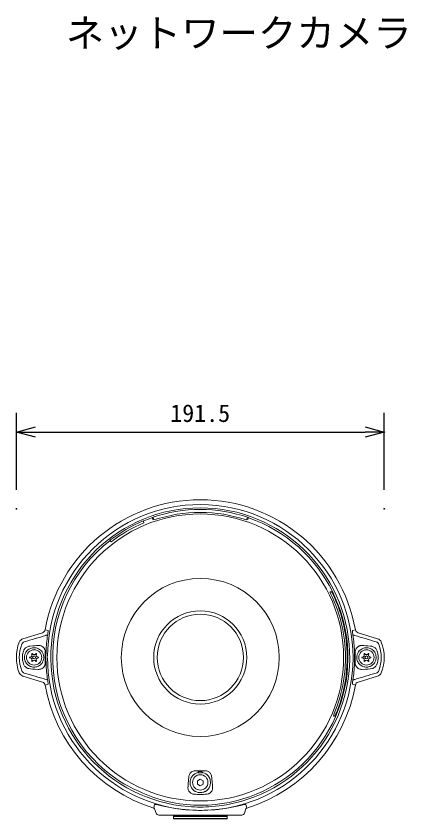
# Model space of a CAD drawing. Units: millimetres, scale not verified. Extents: x -63 to 62, y -117 to 117.
# Drawn here: x -40.7 to 0, y 33.5 to 117 of the extents above; entities that cross this region are included whole.
import ezdxf
from ezdxf.enums import TextEntityAlignment as Align

# ---------------------------------------------------------------- set-up
doc = ezdxf.new("R2010")
doc.units = ezdxf.units.MM
doc.header["$LTSCALE"] = 0.125
doc.header["$PDMODE"] = 32
doc.header["$PDSIZE"] = 0.0625
for name, color, linetype in [('0-0_0', 7, 'Continuous'), ('0-3_MOJI1', 7, 'Continuous'), ('0-5_DEFPOINTS', 7, 'Continuous'), ('0-6_SUNPO', 7, 'Continuous')]:
    doc.layers.add(name, color=color, linetype=linetype)
doc.layers.add('0-4_GAIKEI', color=1, linetype='Continuous', lineweight=18)
doc.styles.add('ＭＳ ゴシック', font='')
doc.styles.get('ＭＳ ゴシック').set_extended_font_data('MS Gothic')

# ---------------------------------------------------------------- blocks, each defined once
blk = doc.blocks.new('_OPEN30')
at = {"layer": '0-0_0'}
blk.add_line((0, 0), (-1, 0), dxfattribs=at)
blk.add_lwpolyline([(-1, 0.26795), (0, 0), (-1, -0.26795)], dxfattribs=at)
blk = doc.blocks.new('D3')
at = {"layer": '0-5_DEFPOINTS'}
for p in [(1.6869, 74.7677), (-36.6131, 66.7677), (1.6869, 66.7677)]:
    blk.add_point(p, dxfattribs=at)
at = {"layer": '0-6_SUNPO'}
for p, q in [((-36.6131, 68.7677), (-36.6131, 76.7677)), ((1.6869, 68.7677), (1.6869, 76.7677)), ((-34.6131, 74.7677), (-0.3131, 74.7677))]:
    blk.add_line(p, q, dxfattribs=at)
at = {"layer": '0-6_SUNPO', "xscale": 2, "yscale": 2, "rotation": 180}
blk.add_blockref('_OPEN30', (-36.6131, 74.7677), dxfattribs=at)
at = {"layer": '0-6_SUNPO', "xscale": 2, "yscale": 2}
blk.add_blockref('_OPEN30', (1.6869, 74.7677), dxfattribs=at)
at = {"layer": '0-6_SUNPO', "style": 'ＭＳ ゴシック'}
blk.add_text('191.5', height=1.833, dxfattribs=at).set_placement((-20.5881, 75.2677), align=Align.BOTTOM_LEFT)

msp = doc.modelspace()

# ---------------------------------------------------------------- linework, layer by layer
at = {"layer": '0-4_GAIKEI'}
for p, q in [((-27.4608, 64.4699), (-27.39, 64.301)), ((-26.5254, 64.8267), (-26.4617, 64.642)), ((-26.4552, 64.6231), (-26.4617, 64.642)), ((-26.4552, 64.6231), (-26.3617, 64.6548)), ((-26.4306, 64.859), (-26.3408, 64.5929)), ((-26.3344, 64.574), (-26.3408, 64.5929)), ((-16.6892, 64.574), (-16.6828, 64.5929)), ((-16.593, 64.859), (-16.6828, 64.5929)), ((-16.6619, 64.6548), (-16.5684, 64.6231)), ((-16.5684, 64.6231), (-16.5619, 64.642)), ((-16.4983, 64.8267), (-16.5619, 64.642)), ((-27.3823, 64.2826), (-27.39, 64.301)), ((-30.9128, 62.4611), (-30.801, 62.3161)), ((-30.7888, 62.3003), (-30.801, 62.3161)), ((-8.0066, 57.0948), (-7.8362, 57.1094)), ((-37.3473, 53.0656), (-37.6571, 53.1577)), ((-5.6763, 53.0656), (-5.3665, 53.1577)), ((-37.4949, 52.6027), (-37.4353, 52.5933)), ((-5.5287, 52.6027), (-5.5884, 52.5933)), ((-37.567, 50.8541), (-37.5638, 50.9349)), ((-37.4177, 50.163), (-37.4181, 50.2764)), ((-5.606, 50.163), (-5.6056, 50.2764)), ((-5.4566, 50.8541), (-5.4598, 50.9349)), ((-37.5639, 49.619), (-37.567, 49.6983)), ((-5.4597, 49.619), (-5.4566, 49.6983)), ((-37.4949, 47.9501), (-37.4353, 47.9594)), ((-5.5287, 47.9501), (-5.5884, 47.9594)), ((-37.6571, 47.3951), (-37.3473, 47.4871)), ((-5.3665, 47.3951), (-5.6763, 47.4871)), ((-21.5118, 37.6228), (-21.8118, 37.4496)), ((-21.7272, 38.3128), (-21.726, 38.3222)), ((-21.3545, 38.259), (-21.6692, 38.259)), ((-21.2118, 37.4496), (-21.5118, 37.6228)), ((-21.2964, 38.3128), (-21.2977, 38.3222)), ((-21.8118, 37.4496), (-21.8118, 37.1032)), ((-21.8118, 37.1032), (-21.5118, 36.93)), ((-21.5118, 36.93), (-21.2118, 37.1032)), ((-21.2118, 37.1032), (-21.2118, 37.4496)), ((-24.3119, 33.716), (-24.3119, 33.536)), ((-18.7118, 33.716), (-24.3119, 33.716)), ((-24.3119, 33.536), (-18.7117, 33.536)), ((-24.2519, 33.476), (-18.7717, 33.476)), ((-18.7117, 33.876), (-18.7117, 33.776)), ((-18.7117, 33.716), (-18.7117, 33.536))]:
    msp.add_line(p, q, dxfattribs=at)
at = {"layer": '0-4_GAIKEI', "color": 7}
for p, q in [((-39.9744, 52.2219), (-37.9339, 52.8457)), ((-3.0492, 52.2219), (-5.0897, 52.8457)), ((-37.9339, 47.707), (-39.9744, 48.3309)), ((-5.0897, 47.707), (-3.0492, 48.3309)), ((-26.2663, 34.5188), (-26.1203, 34.0811)), ((-16.7573, 34.5188), (-16.9033, 34.0811)), ((-25.8356, 33.876), (-17.4034, 33.876)), ((-17.1881, 33.876), (-17.4034, 33.876))]:
    msp.add_line(p, q, dxfattribs=at)
at = {"layer": '0-4_GAIKEI'}
for points in [[(-8.0066, 57.0948), (-8.0068, 57.0947), (-8.007, 57.0945), (-8.0072, 57.094), (-8.0072, 57.0924), (-8.0064, 57.0886), (-8.0024, 57.0762), (-7.9862, 57.0373), (-7.9405, 56.9398)], [(-7.9403, 56.9398), (-7.9893, 57.0449), (-8.0018, 57.0767)], [(-7.4175, 44.8084), (-7.2624, 45.2273), (-7.1197, 45.6506), (-6.9896, 46.078), (-6.8721, 46.5091), (-6.7674, 46.9435), (-6.6755, 47.3807), (-6.5965, 47.8204), (-6.5268, 48.2902), (-6.4717, 48.7619), (-6.4314, 49.2351), (-6.4143, 49.519), (-6.4027, 49.8031), (-6.3952, 50.2738), (-6.4025, 50.7438), (-6.4245, 51.2134), (-6.457, 51.638), (-6.5015, 52.0617), (-6.5579, 52.4848), (-6.625, 52.8995), (-6.6755, 53.1721), (-6.7328, 53.452), (-6.8366, 53.9027), (-6.9542, 54.35), (-7.0854, 54.7936), (-7.23, 55.2328), (-7.388, 55.6675), (-7.5592, 56.0972), (-7.7434, 56.5214), (-7.9405, 56.9398)], [(-7.7496, 56.9562), (-7.8068, 57.0659), (-7.8292, 57.1023), (-7.8346, 57.1087), (-7.8357, 57.1094), (-7.8362, 57.1094)], [(-7.7496, 56.9562), (-7.5426, 56.5129), (-7.35, 56.0632), (-7.1718, 55.6075), (-7.0083, 55.1463), (-6.8597, 54.6801), (-6.7261, 54.2094), (-6.6077, 53.7346), (-6.5261, 53.3629), (-6.4538, 52.9892), (-6.3909, 52.6139), (-6.35, 52.3322), (-6.3145, 52.0497), (-6.2711, 51.6253), (-6.2396, 51.2), (-6.2199, 50.7725), (-6.2121, 50.3448), (-6.2173, 49.8699), (-6.237, 49.3962), (-6.2715, 48.9221), (-6.3147, 48.501), (-6.3696, 48.0813), (-6.4131, 47.7999), (-6.4627, 47.5147), (-6.5564, 47.0466), (-6.6382, 46.6893), (-6.7361, 46.306), (-6.844, 45.9253), (-6.9616, 45.5475), (-7.089, 45.173), (-7.2261, 44.8019)], [(-37.6502, 50.939), (-37.6601, 50.9927), (-37.6745, 51.0462), (-37.6936, 51.0994), (-37.7171, 51.1505), (-37.744, 51.1981), (-37.7738, 51.2423), (-37.8359, 51.3158), (-37.902, 51.3749), (-37.9776, 51.4261), (-38.067, 51.4701), (-38.1171, 51.4882), (-38.169, 51.5025), (-38.223, 51.5129), (-38.2773, 51.5192), (-38.3792, 51.5201), (-38.5569, 51.5106), (-38.7492, 51.5004), (-38.9533, 51.4852), (-39.2139, 51.4543), (-39.3627, 51.4312), (-39.4316, 51.4165), (-39.504, 51.3931), (-39.5774, 51.3597), (-39.6478, 51.317), (-39.7135, 51.2653), (-39.7724, 51.2058), (-39.8236, 51.1402), (-39.8656, 51.0712), (-39.8987, 51.0003), (-39.9225, 50.9341), (-39.9593, 50.8084), (-39.991, 50.6777), (-40.0088, 50.5835), (-40.0221, 50.4878), (-40.031, 50.3829), (-40.0341, 50.2764), (-40.0318, 50.1843), (-40.0248, 50.09), (-40.0124, 49.9922)], [(-38.3593, 51.1804), (-38.4329, 51.2119), (-38.5103, 51.2385), (-38.5938, 51.2599), (-38.6832, 51.2749), (-38.7828, 51.2824), (-38.8882, 51.2799), (-38.9939, 51.2665), (-39.096, 51.243), (-39.1894, 51.2116), (-39.2704, 51.1763)], [(-5.3734, 50.939), (-5.3635, 50.9927), (-5.3492, 51.0462), (-5.33, 51.0994), (-5.3065, 51.1505), (-5.2796, 51.1981), (-5.2499, 51.2423), (-5.1878, 51.3158), (-5.1216, 51.3749), (-5.046, 51.4261), (-4.9566, 51.4701), (-4.9066, 51.4882), (-4.8546, 51.5025), (-4.8007, 51.5129), (-4.7463, 51.5192), (-4.6444, 51.5201)], [(-4.6643, 51.1804), (-4.5907, 51.2119), (-4.5133, 51.2385), (-4.4298, 51.2599), (-4.3404, 51.2749), (-4.2408, 51.2824), (-4.1354, 51.2799), (-4.0297, 51.2665), (-3.9276, 51.243), (-3.8342, 51.2116), (-3.7532, 51.1763)], [(-4.6444, 51.5201), (-4.4668, 51.5106), (-4.2744, 51.5004), (-4.0703, 51.4852), (-3.8097, 51.4543), (-3.6609, 51.4312)], [(-3.6609, 51.4312), (-3.592, 51.4165), (-3.5197, 51.3931), (-3.4462, 51.3597), (-3.3758, 51.317), (-3.3101, 51.2653), (-3.2512, 51.2058), (-3.2, 51.1402), (-3.1581, 51.0712), (-3.1249, 51.0003), (-3.1011, 50.9341)], [(-39.604, 50.9037), (-39.6684, 50.8094), (-39.7115, 50.7314), (-39.7503, 50.6437), (-39.773, 50.578), (-39.7914, 50.5096), (-39.8058, 50.4362), (-39.8153, 50.357), (-39.8187, 50.2764)], [(-39.8187, 50.2764), (-39.8148, 50.1895), (-39.8031, 50.1008), (-39.7788, 49.9943), (-39.7563, 49.9248), (-39.7285, 49.857), (-39.6837, 49.7693), (-39.635, 49.6918), (-39.604, 49.649)], [(-37.9846, 49.697), (-37.9371, 49.7754), (-37.8927, 49.8662), (-37.8528, 49.9747), (-37.8232, 50.0984), (-37.8137, 50.1649), (-37.8084, 50.2341), (-37.808, 50.3094), (-37.8131, 50.3829), (-37.823, 50.4535), (-37.8374, 50.5223), (-37.8554, 50.5869), (-37.8772, 50.6491), (-37.9013, 50.7063), (-37.9397, 50.7824), (-37.9806, 50.8501)], [(-37.6485, 49.6946), (-37.6482, 50.1485), (-37.6487, 50.6335), (-37.6484, 50.8578)], [(-5.3751, 49.6946), (-5.3754, 50.1485), (-5.3749, 50.6335), (-5.3753, 50.8578)], [(-5.039, 49.697), (-5.0865, 49.7754), (-5.1309, 49.8662), (-5.1709, 49.9747), (-5.2004, 50.0984), (-5.2099, 50.1649), (-5.2152, 50.2341), (-5.2156, 50.3094), (-5.2105, 50.3829), (-5.2006, 50.4535), (-5.1862, 50.5223), (-5.1682, 50.5869), (-5.1464, 50.6491), (-5.1223, 50.7063), (-5.0839, 50.7824), (-5.043, 50.8501)], [(-3.4196, 50.9037), (-3.3552, 50.8094), (-3.3121, 50.7314), (-3.2733, 50.6437), (-3.2506, 50.578), (-3.2322, 50.5096), (-3.2178, 50.4362), (-3.2083, 50.357), (-3.2049, 50.2764)], [(-3.2049, 50.2764), (-3.2088, 50.1895), (-3.2205, 50.1008), (-3.2448, 49.9943), (-3.2674, 49.9248), (-3.2951, 49.857), (-3.3399, 49.7693), (-3.3886, 49.6918), (-3.4196, 49.649)], [(-3.1011, 50.9341), (-3.0643, 50.8084), (-3.0326, 50.6777), (-3.0149, 50.5835), (-3.0015, 50.4878), (-2.9926, 50.3829), (-2.9895, 50.2764)], [(-2.9895, 50.2764), (-2.9918, 50.1843), (-2.9988, 50.09), (-3.0112, 49.9922), (-3.0288, 49.8931), (-3.0611, 49.7565), (-3.1011, 49.6187)], [(-40.0124, 49.9922), (-39.9948, 49.8931), (-39.9626, 49.7565), (-39.9225, 49.6187), (-39.902, 49.5606), (-39.8754, 49.5008), (-39.8405, 49.4382), (-39.7974, 49.377), (-39.7445, 49.3169), (-39.6832, 49.262), (-39.612, 49.2126), (-39.5342, 49.1721), (-39.451, 49.1416), (-39.3627, 49.1215), (-39.1871, 49.0947), (-38.9867, 49.0707), (-38.7151, 49.0504), (-38.3792, 49.0327), (-38.2999, 49.0322), (-38.2183, 49.0405), (-38.1632, 49.0515), (-38.1091, 49.0671), (-38.0316, 49.0982), (-37.9611, 49.1366), (-37.8824, 49.1938), (-37.816, 49.2583), (-37.7579, 49.3333), (-37.7076, 49.4218), (-37.6874, 49.4695), (-37.671, 49.5186), (-37.6503, 49.6149)], [(-39.2704, 49.3764), (-39.1977, 49.3444), (-39.1206, 49.3171), (-39.0372, 49.2949), (-38.9436, 49.2785), (-38.8423, 49.2704), (-38.7362, 49.2727), (-38.6305, 49.2858), (-38.53, 49.3086), (-38.4397, 49.3382), (-38.3593, 49.3723)], [(-4.6444, 49.0327), (-4.7238, 49.0322), (-4.8053, 49.0405), (-4.8604, 49.0515), (-4.9146, 49.0671), (-4.992, 49.0982), (-5.0625, 49.1366), (-5.1413, 49.1938), (-5.2076, 49.2583), (-5.2658, 49.3333), (-5.316, 49.4218), (-5.3362, 49.4695), (-5.3526, 49.5186), (-5.3734, 49.6149)], [(-3.7532, 49.3764), (-3.8259, 49.3444), (-3.903, 49.3171), (-3.9865, 49.2949), (-4.0801, 49.2785), (-4.1813, 49.2704), (-4.2874, 49.2727), (-4.3931, 49.2858), (-4.4936, 49.3086), (-4.5839, 49.3382), (-4.6643, 49.3723)], [(-3.1011, 49.6187), (-3.1216, 49.5606), (-3.1482, 49.5008), (-3.1832, 49.4382), (-3.2262, 49.377), (-3.2791, 49.3169), (-3.3405, 49.262), (-3.4116, 49.2126), (-3.4894, 49.1721), (-3.5727, 49.1416), (-3.6609, 49.1215)], [(-3.6609, 49.1215), (-3.8365, 49.0947), (-4.0369, 49.0707), (-4.3085, 49.0504), (-4.6444, 49.0327)], [(-7.6445, 44.1541), (-7.5378, 44.1505), (-7.5367, 44.1507), (-7.5342, 44.1519), (-7.5232, 44.1635), (-7.5078, 44.186), (-7.4671, 44.2573), (-7.3906, 44.4122), (-7.3077, 44.5992), (-7.2261, 44.8019)], [(-7.4174, 44.8084), (-7.5606, 44.4327), (-7.6193, 44.2675), (-7.6426, 44.1847)], [(-22.691, 37.9098), (-22.6744, 38.0001), (-22.6453, 38.0873), (-22.6041, 38.1696), (-22.5515, 38.2455), (-22.488, 38.3137), (-22.4151, 38.3722), (-22.3343, 38.4194), (-22.2472, 38.4544), (-22.1554, 38.4764), (-22.0636, 38.4846)], [(-20.96, 38.4846), (-20.8659, 38.476), (-20.7743, 38.4537), (-20.6871, 38.4183), (-20.6062, 38.3705), (-20.5523, 38.3288), (-20.5034, 38.2816), (-20.4597, 38.2296), (-20.4307, 38.1879), (-20.4052, 38.144), (-20.3647, 38.0513), (-20.339, 37.9535), (-20.3326, 37.9098)], [(-22.425, 37.8252), (-22.4521, 37.7743), (-22.5006, 37.6616), (-22.5366, 37.5441), (-22.56, 37.4234), (-22.5707, 37.3008), (-22.5713, 37.2719)], [(-21.6529, 38.3949), (-21.6947, 38.3926), (-21.7094, 38.3903), (-21.7124, 38.3892), (-21.7128, 38.3886)], [(-21.3708, 38.3949), (-21.329, 38.3926), (-21.3142, 38.3903), (-21.3113, 38.3892), (-21.3108, 38.3886)], [(-20.4523, 37.2719), (-20.4543, 37.3298), (-20.468, 37.4521), (-20.4943, 37.5722), (-20.5333, 37.6887), (-20.5848, 37.8001), (-20.5986, 37.8252)], [(-22.1908, 36.0502), (-22.2763, 36.0634), (-22.3591, 36.0873), (-22.4377, 36.1213), (-22.5106, 36.1647), (-22.5767, 36.2166), (-22.6402, 36.2817), (-22.6934, 36.3541), (-22.7356, 36.4324), (-22.7664, 36.5149), (-22.7855, 36.6002), (-22.7928, 36.6868), (-22.792, 36.7305)], [(-22.0477, 36.3453), (-21.9983, 36.3204), (-21.913, 36.2847), (-21.8247, 36.2564), (-21.7342, 36.2354), (-21.6513, 36.2228), (-21.5677, 36.216), (-21.5118, 36.2147), (-21.4558, 36.216), (-21.3446, 36.2263), (-21.2349, 36.2471), (-21.128, 36.2785), (-21.0251, 36.3205), (-20.9759, 36.3453)], [(-20.2316, 36.7305), (-20.2336, 36.6365), (-20.2494, 36.5434), (-20.2791, 36.453), (-20.3222, 36.3672), (-20.38, 36.2857), (-20.4507, 36.2132), (-20.4906, 36.1808), (-20.5331, 36.1515), (-20.5779, 36.1255), (-20.6248, 36.103), (-20.7004, 36.0755), (-20.7792, 36.0572), (-20.8328, 36.0502)], [(-25.1923, 34.7697), (-25.8214, 34.9109), (-26.0748, 34.9651), (-26.1693, 34.982), (-26.2346, 34.9894), (-26.2546, 34.989), (-26.2631, 34.9871), (-26.2657, 34.9856), (-26.2677, 34.9828), (-26.3577, 34.6082)], [(-16.6659, 34.6082), (-16.756, 34.9828), (-16.7564, 34.9839), (-16.7582, 34.9858), (-16.7612, 34.9874), (-16.771, 34.9892), (-16.7947, 34.9891), (-16.8717, 34.9792), (-17.0641, 34.9412), (-17.3268, 34.8828), (-17.8313, 34.7697)], [(-24.3119, 33.876), (-24.3119, 33.776), (-18.7117, 33.776)]]:
    msp.add_lwpolyline(points, dxfattribs=at)
for centre, radius in [((-21.5118, 50.2764), 14.9256), ((-21.5118, 50.2764), 8.2198), ((-21.5118, 50.2764), 4.849), ((-21.5118, 50.2764), 4.49), ((-38.8122, 50.2764), 0.8), ((-4.2114, 50.2764), 0.8), ((-38.8122, 50.2764), 0.152), ((-4.2114, 50.2764), 0.152), ((-21.5118, 37.2764), 0.7994)]:
    msp.add_circle(centre, radius, dxfattribs=at)
at = {"layer": '0-4_GAIKEI', "color": 7}
for centre, radius, start, end in [((-21.5118, 50.2764), 16.4004, 10.11858, 169.88142), ((-38.0508, 53.2283), 0.4, 286.99036, 349.83619), ((-4.9728, 53.2283), 0.4, 190.16381, 253.00964), ((-36.3522, 50.2764), 4.3096, 158.29478, 201.70522), ((-39.799, 51.6484), 0.5998, 107.00456, 158.29019), ((-3.2246, 51.6484), 0.5998, 21.70981, 72.99544), ((-6.6714, 50.2764), 4.3096, 338.29478, 21.70522), ((-39.799, 48.9044), 0.5998, 201.70974, 252.99545), ((-3.2246, 48.9044), 0.5998, 287.00455, 338.29026), ((-38.0508, 47.3245), 0.4, 10.16332, 73.00921), ((-4.9728, 47.3245), 0.4, 106.99079, 169.83668), ((-21.5118, 50.2764), 16.4004, 190.11858, 252.81401), ((-21.5118, 50.2764), 16.4004, 287.18599, 349.88142), ((-26.3995, 34.4742), 0.1404, 18.50893, 72.70284), ((-16.6242, 34.4742), 0.1404, 107.29947, 161.48895)]:
    msp.add_arc(centre, radius, start, end, dxfattribs=at)
at = {"layer": '0-4_GAIKEI'}
for centre, radius, start, end in [((-21.5118, 50.2764), 15.9063, 0, 179.59177), ((-21.5118, 50.2764), 15.5604, 274.42309, 265.57691), ((-21.5118, 50.2764), 15.3898, 70.98775, 109.01226), ((-21.5118, 50.2195), 15.143, 71.42933, 108.57067), ((-21.5118, 50.2764), 15.3898, 112.74015, 127.65173), ((-21.5118, 50.2764), 15.3699, 109.01226, 112.74015), ((-21.5118, 50.2764), 15.3699, 253.22964, 70.98775), ((-21.4832, 50.2272), 15.2431, 112.76789, 127.62397), ((-21.5118, 50.2764), 15.3699, 127.65173, 236.77037), ((-8.0603, 57.0677), 0.0601, 4.11041, 26.70014), ((-51.3236, 54.6227), 14.0627, 351.68205, 353.64281), ((8.3, 54.6227), 14.0627, 186.35719, 188.31795), ((-39.7253, 51.5137), 0.3999, 106.22743, 158.99894), ((-242.3932, 738.8749), 716.2168, 286.42822, 286.61526), ((-37.7712, 53.1516), 0.6145, 286.60974, 296.72056), ((-21.6386, 50.2758), 15.9389, 171.65777, 177.63003), ((-37.4778, 52.2901), 0.3061, 76.98833, 82.02531), ((-5.5459, 52.2901), 0.3061, 97.97469, 103.01167), ((-21.385, 50.2758), 15.9389, 2.36997, 8.34223), ((-5.2524, 53.1516), 0.6145, 243.27944, 253.39026), ((199.3696, 738.8749), 716.2168, 253.38474, 253.57178), ((-3.2983, 51.5137), 0.3999, 21.00106, 73.77257), ((-36.4661, 50.2764), 3.886, 159.18946, 200.81034), ((-38.8795, 50.3581), 0.9069, 115.53262, 143.01476), ((-38.7329, 50.3701), 0.8922, 32.54157, 65.249), ((-4.2908, 50.3701), 0.8922, 114.751, 147.45843), ((-4.1441, 50.3581), 0.9069, 36.98524, 64.46738), ((-6.5575, 50.2764), 3.886, 339.18966, 20.81054), ((-39.2349, 50.2764), 0.044, 90, 270), ((-39.2349, 50.5204), 0.2, 270, 30), ((-39.2349, 50.0324), 0.2, 330, 90), ((-39.0236, 50.6424), 0.044, 30, 210), ((-38.8122, 50.7644), 0.2, 210, 330), ((-38.6009, 50.6424), 0.044, 330, 150), ((-38.3896, 50.5204), 0.2, 150, 270), ((-38.3896, 50.0324), 0.2, 90, 210), ((-38.3896, 50.2764), 0.044, 270, 90), ((-39.1267, 50.8646), 1.4784, 359.73516, 2.88235), ((-21.7407, 50.2735), 15.837, 177.89897, 179.98948), ((-21.7326, 50.2794), 15.845, 180.01112, 182.10188), ((-21.5118, 50.2764), 15.9063, 180.00001, 267.14732), ((-21.5118, 50.2764), 15.9063, 272.85263, 359.59177), ((-21.2829, 50.2735), 15.837, 0.01052, 2.10103), ((-21.291, 50.2794), 15.845, 357.89812, 359.98888), ((-3.8969, 50.8646), 1.4784, 177.11765, 180.26484), ((-4.634, 50.2764), 0.044, 90, 270), ((-4.634, 50.5204), 0.2, 270, 30), ((-4.634, 50.0324), 0.2, 330, 90), ((-4.4227, 50.6424), 0.044, 30, 210), ((-4.2114, 50.7644), 0.2, 210, 330), ((-4.0001, 50.6424), 0.044, 330, 150), ((-3.7887, 50.5204), 0.2, 150, 270), ((-3.7887, 50.0324), 0.2, 90, 210), ((-3.7887, 50.2764), 0.044, 270, 90), ((-38.8796, 50.1946), 0.9068, 216.98402, 244.46916), ((-39.0236, 49.9104), 0.044, 150, 330), ((-38.8122, 49.7884), 0.2, 30, 150), ((-38.6009, 49.9104), 0.044, 210, 30), ((-38.7301, 50.1786), 0.8874, 294.69627, 327.13598), ((-39.1261, 49.6878), 1.4776, 357.17401, 0.26481), ((-21.6386, 50.277), 15.9389, 182.36591, 188.34223), ((-21.385, 50.277), 15.9389, 351.65777, 357.63409), ((-3.8976, 49.6878), 1.4776, 179.73518, 182.82599), ((-4.2935, 50.1786), 0.8874, 212.86402, 245.30373), ((-4.4227, 49.9104), 0.044, 150, 330), ((-4.2114, 49.7884), 0.2, 30, 150), ((-4.0001, 49.9104), 0.044, 210, 30), ((-4.144, 50.1946), 0.9068, 295.53084, 323.01598), ((-39.7253, 49.0391), 0.3999, 201.00163, 253.77289), ((-242.3893, -638.3091), 716.2033, 73.38474, 73.57178), ((199.3657, -638.3091), 716.2033, 106.42822, 106.61526), ((-3.2983, 49.0391), 0.3999, 286.22711, 338.99837), ((-37.7712, 47.4013), 0.6144, 63.27939, 73.39191), ((-37.4778, 48.2627), 0.3062, 277.97876, 283.01449), ((-51.1944, 45.9468), 13.9324, 7.35742, 8.32664), ((-52.5295, 45.7843), 15.2774, 6.39946, 7.32069), ((9.5059, 45.7843), 15.2774, 172.67931, 173.60054), ((8.1708, 45.9468), 13.9324, 171.67336, 172.64258), ((-5.5458, 48.2627), 0.3062, 256.98551, 262.02124), ((-5.2525, 47.4013), 0.6144, 106.60809, 116.72061), ((-7.6995, 44.1783), 0.0601, 336.26827, 13.97517), ((-21.5118, 9.3245), 29.1653, 88.91588, 91.08415), ((-1.8782, 35.4867), 20.9534, 173.35922, 175.25928), ((-21.5668, 37.3352), 0.9883, 112.64443, 150.27639), ((-21.5204, 37.2135), 1.1186, 100.65555, 112.43682), ((-21.6697, 38.317), 0.0578, 184.17834, 270.51801), ((-19.41, 37.8988), 2.3544, 167.99107, 169.63888), ((-21.5118, 31.4732), 6.9232, 88.8327, 91.1673), ((-21.354, 38.317), 0.0578, 269.4822, 355.8234), ((-23.6137, 37.8988), 2.3544, 10.36112, 12.00892), ((-21.5033, 37.2135), 1.1186, 67.56319, 79.34445), ((-21.4569, 37.3352), 0.9883, 29.72362, 67.35557), ((-41.1384, 35.4869), 20.9463, 4.74175, 6.64246), ((-19.2901, 55.0409), 20.5866, 238.86518, 251.13482), ((-5.7042, 35.8471), 17.1106, 175.40329, 177.04077), ((-21.4412, 37.2556), 1.1301, 179.17232, 200.00761), ((-21.5663, 37.2237), 1.0018, 200.74198, 241.2743), ((-21.4573, 37.2237), 1.0018, 298.72569, 339.25802), ((-21.5824, 37.2556), 1.1301, 339.9895, 0.82637), ((-37.3249, 35.8466), 17.1161, 2.95995, 4.59691), ((-21.4889, 43.4231), 7.4061, 264.56188, 269.82293), ((-21.5347, 43.423), 7.406, 270.17706, 275.43815), ((-21.5232, 51.5053), 17.1332, 257.63433, 267.38999), ((-21.5118, 49.7118), 14.9976, 265.4105, 274.58937), ((-21.5118, 50.1933), 15.8232, 267.1324, 272.86765), ((-21.5004, 51.5055), 17.1333, 272.61003, 282.36565), ((-24.2519, 33.716), 0.06, 89.99996, 180.00001), ((-24.2519, 33.536), 0.06, 180.00001, 270.00004), ((-18.7717, 33.716), 0.06, 0, 90.00004), ((-18.7717, 33.536), 0.06, 269.99996, 0)]:
    msp.add_arc(centre, radius, start, end, dxfattribs=at)
at = {"layer": '0-4_GAIKEI', "color": 7}
for centre, start_param, end_param in [((-25.8356, 34.176), 0.3217506, 1.5707963), ((-17.1881, 34.176), 1.5707963, 2.8198421)]:
    msp.add_ellipse(centre, major_axis=(-0.3002, 0), ratio=0.999391, start_param=start_param, end_param=end_param, dxfattribs=at)

# ---------------------------------------------------------------- block references
at = {"layer": '0-6_SUNPO'}
msp.add_blockref('D3', (-4.0487, -1.0469), dxfattribs=at)

# ---------------------------------------------------------------- texts
at = {"layer": '0-3_MOJI1', "style": 'ＭＳ ゴシック'}
msp.add_text('ネットワークカメラ', height=2.933, dxfattribs=at).set_placement((-35.5114, 112.8854), align=Align.BOTTOM_LEFT)

doc.saveas('drawing.dxf')
